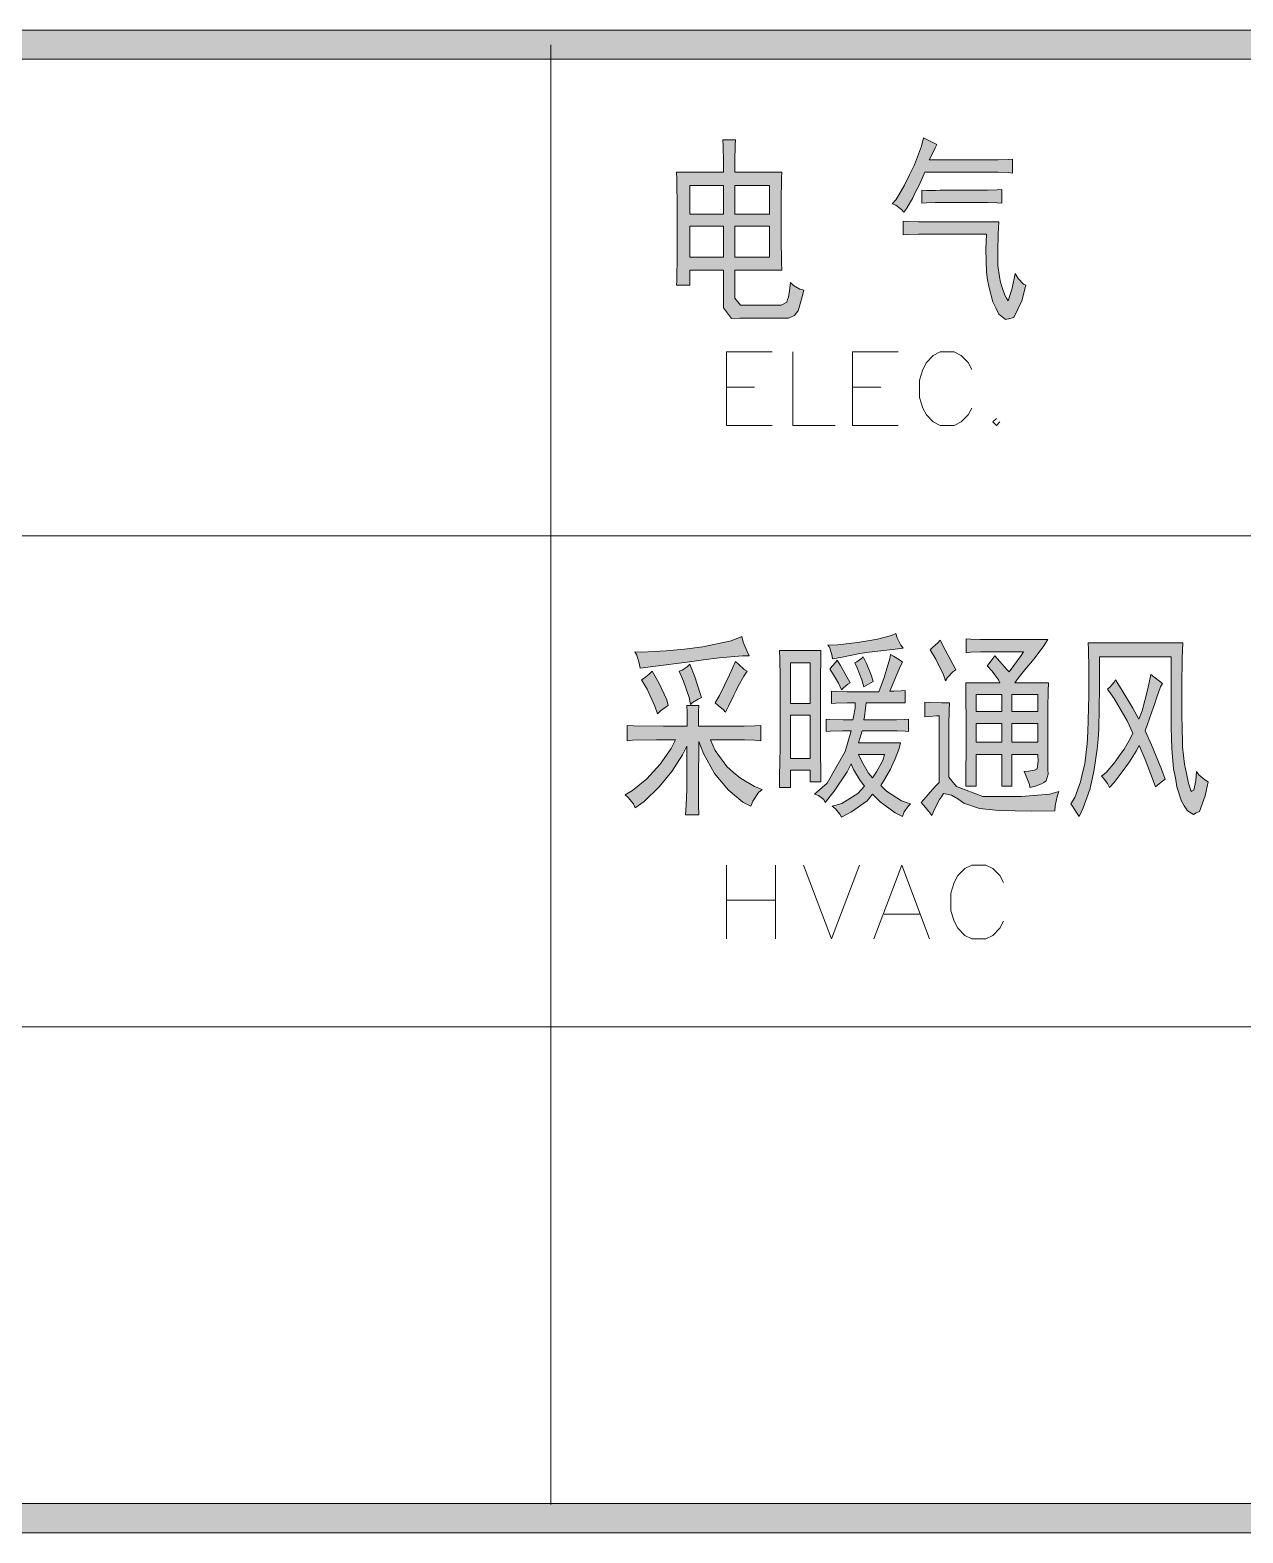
# Model space of a CAD drawing. Header units: millimetres. Extents: x -4415 to 173792, y -78716 to 47289.
# Drawn here: x 163927 to 167630, y 16521 to 21108 of the extents above; entities that cross this region are included whole.
import ezdxf

# ---------------------------------------------------------------- set-up
doc = ezdxf.new("R2010")
doc.units = ezdxf.units.MM

msp = doc.modelspace()

# ---------------------------------------------------------------- hatches: boundary and pattern name
h = msp.add_hatch(color=0)
h.dxf.hatch_style = 2
h.paths.add_polyline_path([(160298.9, 21019), (160298.9, 21108.1), (170791.2, 21108.1), (170791.2, 21019)])
h = msp.add_hatch(color=0)
h.dxf.hatch_style = 2
h.paths.add_polyline_path([(166695.8, 20759.2), (166690.5, 20748.5), (166678.7, 20724.8), (166672.2, 20712), (166866.5, 20712), (166882.6, 20712), (166912.7, 20713), (166926.6, 20714.1), (166926.6, 20671.2), (166912.7, 20673.3), (166882.6, 20674.4), (166866.5, 20674.4), (166658.3, 20674.4), (166654, 20662.6), (166640, 20632.5), (166630.4, 20614.3), (166621.8, 20596), (166603.5, 20564.9), (166594.9, 20552), (166587.4, 20560.6), (166570.2, 20573.5), (166559.5, 20577.8), (166571.3, 20590.7), (166597.1, 20634.7), (166612.1, 20665.8), (166627.1, 20696.9), (166648.6, 20753.8), (166655.1, 20779.6), (166664.7, 20774.2), (166685.1, 20763.5)])
h = msp.add_hatch(color=0)
h.paths.add_polyline_path([(166289, 20313.7), (166282.5, 20286.9), (166271.8, 20251.4), (166266.4, 20243.9), (166261.1, 20236.4), (166242.8, 20228.9), (166231, 20228.9), (166093.6, 20228.9), (166068.9, 20227.8), (166044.2, 20260), (166044.2, 20292.2), (166044.2, 20374.9), (165941.2, 20374.9), (165941.2, 20329.8), (165900.4, 20329.8), (165901.5, 20341.6), (165902.5, 20423.2), (165902.5, 20493), (165902.5, 20561.7), (165901.5, 20652.9), (165900.4, 20674.4), (166044.2, 20674.4), (166044.2, 20705.5), (166043.2, 20754.9), (166042.1, 20773.1), (166080.7, 20773.1), (166079.7, 20758.1), (166078.6, 20707.7), (166078.6, 20674.4), (166222.4, 20674.4), (166221.4, 20656.1), (166220.3, 20583.1), (166220.3, 20528.4), (166220.3, 20473.6), (166221.4, 20397.4), (166222.4, 20374.9), (166078.6, 20374.9), (166078.6, 20311.5), (166078.6, 20290.1), (166095.8, 20268.6), (166112.9, 20268.6), (166206.3, 20268.6), (166220.3, 20268.6), (166237.5, 20277.2), (166239.6, 20285.8), (166242.8, 20293.3), (166247.1, 20320.1), (166248.2, 20337.3), (166257.9, 20328.7), (166277.2, 20316.9)])
h.paths.add_polyline_path([(166184.9, 20414.6), (166184.9, 20509.1), (166078.6, 20509.1), (166078.6, 20414.6)])
h.paths.add_polyline_path([(166044.2, 20414.6), (166044.2, 20509.1), (165941.2, 20509.1), (165941.2, 20414.6)])
h.paths.add_polyline_path([(166184.9, 20546.6), (166184.9, 20633.6), (166078.6, 20633.6), (166078.6, 20546.6)])
h.paths.add_polyline_path([(166044.2, 20546.6), (166044.2, 20633.6), (165941.2, 20633.6), (165941.2, 20546.6)])
h = msp.add_hatch(color=0)
h.dxf.hatch_style = 2
h.paths.add_polyline_path([(166836.5, 20619.6), (166850.4, 20619.6), (166879.4, 20620.7), (166893.4, 20621.8), (166893.4, 20579.9), (166879.4, 20581), (166850.4, 20582.1), (166836.5, 20582.1), (166705.5, 20582.1), (166691.6, 20582.1), (166663.6, 20581), (166649.7, 20579.9), (166649.7, 20619.6), (166663.6, 20618.6), (166691.6, 20618.6), (166705.5, 20619.6)])
h = msp.add_hatch(color=0)
h.dxf.hatch_style = 2
h.paths.add_polyline_path([(166967.4, 20329.8), (166954.6, 20281.5), (166929.9, 20231), (166918.1, 20227.8), (166905.2, 20224.6), (166884.8, 20240.7), (166875.1, 20260), (166866.5, 20278.3), (166854.7, 20321.2), (166850.4, 20345.9), (166847.2, 20369.5), (166845.1, 20439.3), (166847.2, 20485.4), (166652.9, 20485.4), (166639, 20485.4), (166608.9, 20484.4), (166592.8, 20483.3), (166592.8, 20525.2), (166608.9, 20524.1), (166639, 20523), (166652.9, 20523), (166884.8, 20523), (166882.6, 20486.5), (166881.6, 20430.7), (166881.6, 20410.3), (166881.6, 20389.9), (166886.9, 20354.5), (166890.1, 20338.4), (166894.4, 20322.3), (166903, 20298.7), (166908.4, 20290.1), (166912.7, 20281.5), (166925.6, 20320.1), (166934.2, 20365.2), (166943.8, 20350.2), (166959.9, 20333)])
h = msp.add_hatch(color=0)
h.dxf.hatch_style = 2
h.paths.add_polyline_path([(166363.1, 19230.5), (166393.1, 19231.6), (166453.2, 19239.1), (166484.4, 19243.4), (166514.4, 19248.8), (166557.4, 19260.6), (166570.2, 19266), (166574.5, 19253.1), (166585.3, 19230.5), (166592.8, 19221.9), (166568.1, 19218.7), (166515.5, 19212.3), (166488.7, 19209.1), (166460.7, 19204.8), (166406, 19194), (166377, 19188.7), (166374.9, 19202.6), (166367.4, 19224.1)])
h = msp.add_hatch(color=0)
h.dxf.hatch_style = 2
h.paths.add_polyline_path([(166122.6, 19198.3), (166102.2, 19198.3), (166031.4, 19191.9), (165983, 19185.4), (165933.7, 19179), (165837, 19166.1), (165789.8, 19160.8), (165786.6, 19175.8), (165779.1, 19200.5), (165773.7, 19210.1), (165794.1, 19209.1), (165869.3, 19213.4), (165925.1, 19218.7), (165980.9, 19225.2), (166067.9, 19243.4), (166100.1, 19257.4), (166104.3, 19240.2), (166116.2, 19211.2)])
h = msp.add_hatch(color=0)
h.dxf.hatch_style = 2
h.paths.add_polyline_path([(166705.5, 19245.6), (166720.5, 19216.6), (166744.2, 19172.6), (166753.8, 19155.4), (166744.2, 19148.9), (166728.1, 19131.8), (166721.6, 19122.1), (166715.2, 19140.4), (166692.6, 19187.6), (166675.4, 19216.6), (166683, 19224.1), (166698, 19238)])
h = msp.add_hatch(color=0)
h.paths.add_polyline_path([(167034, 19247.7), (167022.2, 19228.4), (166995.4, 19193), (166982.5, 19176.9), (166968.5, 19160.8), (166943.8, 19129.6), (166933.1, 19115.7), (167036.1, 19115.7), (167035.1, 19089.9), (167034, 19039.4), (167034, 19014.8), (167034, 18851.6), (167035.1, 18836.6), (167028.6, 18816.2), (167022.2, 18811.9), (167014.7, 18807.6), (166993.2, 18799), (166979.2, 18795.8), (166978.2, 18805.4), (166968.5, 18831.2), (166962.1, 18845.1), (166975, 18846.2), (166993.2, 18849.4), (166997.5, 18851.6), (167001.8, 18853.7), (167005, 18876.3), (167003.9, 18896.7), (166924.5, 18896.7), (166924.5, 18800.1), (166893.4, 18800.1), (166893.4, 18896.7), (166815, 18896.7), (166815, 18800.1), (166783.9, 18800.1), (166783.9, 18838.7), (166784.9, 18917.1), (166784.9, 18955.7), (166784.9, 18994.4), (166783.9, 19074.9), (166783.9, 19115.7), (166888, 19115.7), (166883.7, 19125.3), (166864.4, 19151.1), (166849.4, 19167.2), (166854.7, 19174.7), (166866.5, 19189.7), (166871.9, 19198.3), (166888, 19181.2), (166909.5, 19156.5), (166915.9, 19148.9), (166929.9, 19168.3), (166952.4, 19199.4), (166959.9, 19210.1), (166847.2, 19210.1), (166829, 19210.1), (166798.9, 19209.1), (166784.9, 19206.9), (166784.9, 19249.9), (166798.9, 19248.8), (166827.9, 19247.7), (166844, 19247.7)])
h.paths.add_polyline_path([(167003.9, 18934.2), (167003.9, 18991.1), (166924.5, 18991.1), (166924.5, 18934.2)])
h.paths.add_polyline_path([(166893.4, 18934.2), (166893.4, 18991.1), (166815, 18991.1), (166815, 18934.2)])
h.paths.add_polyline_path([(167003.9, 19028.7), (167003.9, 19080.2), (166924.5, 19080.2), (166924.5, 19028.7)])
h.paths.add_polyline_path([(166893.4, 19028.7), (166893.4, 19080.2), (166815, 19080.2), (166815, 19028.7)])
h = msp.add_hatch(color=0)
h.dxf.hatch_style = 2
h.paths.add_polyline_path([(167446.2, 19238), (167444.1, 19190.8), (167443, 19106), (167443, 19067.4), (167443, 19028.7), (167444.1, 18967.5), (167445.1, 18943.9), (167445.1, 18920.3), (167451.6, 18867.7), (167457, 18838.7), (167463.4, 18809.7), (167472, 18784), (167475.2, 18786.1), (167479.5, 18788.3), (167485.9, 18817.2), (167488.1, 18845.1), (167495.6, 18834.4), (167513.8, 18819.4), (167523.5, 18814), (167514.9, 18771.1), (167496.7, 18722.8), (167487, 18718.5), (167478.4, 18714.2), (167460.2, 18724.9), (167450.5, 18739.9), (167441.9, 18755), (167428, 18797.9), (167423.7, 18825.8), (167418.3, 18853.7), (167412.9, 18914.9), (167411.9, 18947.1), (167410.8, 18979.3), (167410.8, 19103.9), (167410.8, 19195.1), (167191.8, 19195.1), (167191.8, 19100.6), (167189.7, 18974), (167187.5, 18943.9), (167184.3, 18912.8), (167175.7, 18851.6), (167169.3, 18821.5), (167162.8, 18790.4), (167142.4, 18734.6), (167129.5, 18707.7), (167122, 18719.5), (167109.1, 18738.9), (167104.8, 18746.4), (167116.7, 18765.7), (167133.8, 18814), (167140.3, 18840.9), (167146.7, 18868.8), (167154.2, 18931), (167156.4, 18966.5), (167157.4, 19000.8), (167159.6, 19077), (167159.6, 19117.8), (167159.6, 19158.6), (167158.5, 19218.7), (167157.4, 19238)])
h = msp.add_hatch(color=0)
h.dxf.hatch_style = 2
h.paths.add_polyline_path([(166116.2, 19151.1), (166106.5, 19136.1), (166089.3, 19106), (166082.9, 19092.1), (166075.4, 19078.1), (166059.3, 19044.8), (166050.7, 19026.6), (166044.2, 19033), (166028.1, 19047), (166018.5, 19054.5), (166032.4, 19077), (166062.5, 19140.4), (166080.7, 19181.2), (166090.4, 19172.6), (166107.6, 19156.5)])
h = msp.add_hatch(color=0)
h.paths.add_polyline_path([(166341.6, 19214.4), (166341.6, 19187.6), (166340.5, 19133.9), (166340.5, 19108.2), (166340.5, 18932.1), (166340.5, 18902), (166341.6, 18844.1), (166341.6, 18814), (166308.3, 18814), (166308.3, 18849.4), (166248.2, 18849.4), (166248.2, 18795.8), (166214.9, 18795.8), (166214.9, 18823.7), (166216, 18881.6), (166217.1, 18910.6), (166217.1, 19108.2), (166217.1, 19133.9), (166216, 19187.6), (166214.9, 19214.4)])
h.paths.add_polyline_path([(166308.3, 18884.9), (166308.3, 19016.9), (166248.2, 19016.9), (166248.2, 18884.9)])
h.paths.add_polyline_path([(166308.3, 19052.3), (166308.3, 19176.9), (166248.2, 19176.9), (166248.2, 19052.3)])
h = msp.add_hatch(color=0)
h.paths.add_polyline_path([(166375.9, 18738.9), (166404.9, 18747.5), (166454.3, 18777.5), (166474.7, 18800.1), (166461.8, 18817.2), (166441.4, 18851.6), (166433.9, 18868.8), (166422.1, 18844.1), (166382.4, 18785), (166354.5, 18750.7), (166350.2, 18759.3), (166334.1, 18772.1), (166322.3, 18776.4), (166360.9, 18809.7), (166415.7, 18906.3), (166433.9, 18969.7), (166407.1, 18969.7), (166369.5, 18968.6), (166357.7, 18967.5), (166357.7, 19005.1), (166368.4, 19004), (166409.2, 19003), (166439.3, 19003), (166441.4, 19011.5), (166445.7, 19038.4), (166445.7, 19054.5), (166422.1, 19054.5), (166386.7, 19053.4), (166373.8, 19052.3), (166373.8, 19089.9), (166389.9, 19088.8), (166421, 19087.8), (166436.1, 19087.8), (166518.7, 19087.8), (166534.8, 19131.8), (166552, 19189.7), (166554.1, 19202.6), (166562.7, 19197.3), (166581, 19185.4), (166590.6, 19179), (166584.2, 19167.2), (166564.9, 19122.1), (166552, 19089.9), (166563.8, 19089.9), (166586.3, 19091), (166598.2, 19092.1), (166598.2, 19054.5), (166480.1, 19054.5), (166477.9, 19038.4), (166474.7, 19011.5), (166472.6, 19003), (166559.5, 19003), (166572.4, 19003), (166597.1, 19004), (166608.9, 19005.1), (166608.9, 18967.5), (166598.2, 18968.6), (166574.5, 18969.7), (166560.6, 18969.7), (166467.2, 18969.7), (166456.5, 18932.1), (166584.2, 18932.1), (166579.9, 18914.9), (166568.1, 18883.8), (166560.6, 18868.8), (166554.1, 18852.7), (166535.9, 18820.5), (166524.1, 18802.2), (166541.3, 18785), (166587.4, 18756), (166615.3, 18746.4), (166608.9, 18739.9), (166596, 18721.7), (166590.6, 18707.7), (166568.1, 18718.5), (166521.9, 18752.8), (166499.4, 18776.4), (166482.2, 18756), (166435, 18721.7), (166403.9, 18705.6), (166399.6, 18715.3), (166385.6, 18731.4)])
h.paths.add_polyline_path([(166499.4, 18825.8), (166511.2, 18844.1), (166530.5, 18878.4), (166535.9, 18896.7), (166456.5, 18896.7), (166466.1, 18875.2), (166486.5, 18839.8)])
h = msp.add_hatch(color=0)
h.dxf.hatch_style = 2
h.paths.add_polyline_path([(166391, 19184.4), (166401.7, 19168.3), (166421, 19133.9), (166430.7, 19115.7), (166423.2, 19111.4), (166410.3, 19100.6), (166403.9, 19094.2), (166395.3, 19114.6), (166377, 19145.7), (166368.4, 19157.5), (166375.9, 19166.1), (166386.7, 19179)])
h = msp.add_hatch(color=0)
h.dxf.hatch_style = 2
h.paths.add_polyline_path([(166472.6, 19103.9), (166466.1, 19125.3), (166452.2, 19161.8), (166444.6, 19176.9), (166451.1, 19180.1), (166465, 19189.7), (166470.4, 19195.1), (166481.1, 19174.7), (166496.2, 19137.1), (166500.5, 19120), (166494, 19115.7), (166480.1, 19107.1)])
h = msp.add_hatch(color=0)
h.dxf.hatch_style = 2
h.paths.add_polyline_path([(165826.3, 19151.1), (165846.7, 19115.7), (165871.4, 19064.1), (165875.7, 19047), (165869.3, 19042.7), (165852.1, 19029.8), (165842.4, 19021.2), (165834.9, 19044.8), (165811.3, 19096.3), (165794.1, 19125.3), (165801.6, 19129.6), (165817.7, 19142.5)])
h = msp.add_hatch(color=0)
h.dxf.hatch_style = 2
h.paths.add_polyline_path([(165941.2, 19172.6), (165956.2, 19133.9), (165973.4, 19083.5), (165976.6, 19070.6), (165966.9, 19066.3), (165949.8, 19055.6), (165943.3, 19049.1), (165939, 19070.6), (165921.9, 19121), (165909, 19151.1), (165917.6, 19154.3), (165933.7, 19165)])
h = msp.add_hatch(color=0)
h.dxf.hatch_style = 2
h.paths.add_polyline_path([(167384, 19113.5), (167378.6, 19103.9), (167366.8, 19071.7), (167359.3, 19049.1), (167351.8, 19027.6), (167337.8, 18986.8), (167331.4, 18969.7), (167350.7, 18926.7), (167380.7, 18852.7), (167392.5, 18821.5), (167384, 18815.1), (167368.9, 18803.3), (167362.5, 18797.9), (167356, 18817.2), (167331.4, 18881.6), (167313.1, 18924.6), (167303.4, 18907.4), (167283, 18874.1), (167272.3, 18859.1), (167261.6, 18844.1), (167236.9, 18811.9), (167222.9, 18795.8), (167216.5, 18808.6), (167203.6, 18825.8), (167198.2, 18831.2), (167212.2, 18841.9), (167240.1, 18874.1), (167253, 18893.5), (167266.9, 18912.8), (167286.3, 18947.1), (167293.8, 18962.2), (167276.6, 18999.7), (167236.9, 19067.4), (167216.5, 19096.3), (167224, 19103.9), (167236.9, 19117.8), (167241.2, 19125.3), (167258.4, 19097.4), (167293.8, 19038.4), (167312, 19005.1), (167321.7, 19029.8), (167339.9, 19097.4), (167348.5, 19141.4)])
h = msp.add_hatch(color=0)
h.dxf.hatch_style = 2
h.paths.add_polyline_path([(165933.7, 18983.6), (165933.7, 18994.4), (165933.7, 19026.6), (165932.6, 19047), (165969.1, 19047), (165968, 19028.7), (165968, 18996.5), (165968, 18983.6), (166094.7, 18983.6), (166107.6, 18983.6), (166139.8, 18984.7), (166158, 18985.8), (166158, 18938.5), (166139.8, 18940.7), (166108.6, 18941.8), (166096.8, 18941.8), (166004.5, 18941.8), (166018.5, 18909.6), (166053.9, 18860.2), (166074.3, 18841.9), (166095.8, 18824.8), (166138.7, 18799), (166162.3, 18790.4), (166150.5, 18780.7), (166133.3, 18755), (166128, 18738.9), (166103.3, 18751.8), (166058.2, 18789.3), (166037.8, 18814), (166016.3, 18838.7), (165983, 18899.9), (165969.1, 18936.4), (165968, 18809.7), (165968, 18789.3), (165968, 18741), (165969.1, 18713.1), (165928.3, 18713.1), (165930.4, 18742.1), (165932.6, 18790.4), (165932.6, 18809.7), (165932.6, 18922.4), (165918.6, 18895.6), (165886.4, 18845.1), (165867.1, 18821.5), (165847.8, 18797.9), (165801.6, 18753.9), (165774.8, 18734.6), (165769.4, 18746.4), (165753.3, 18765.7), (165743.7, 18774.3), (165766.2, 18787.2), (165810.2, 18822.6), (165830.6, 18845.1), (165851, 18867.7), (165884.3, 18914.9), (165897.2, 18941.8), (165839.2, 18941.8), (165766.2, 18940.7), (165750.1, 18938.5), (165750.1, 18985.8), (165769.4, 18984.7), (165860.7, 18983.6)])
h = msp.add_hatch(color=0)
h.dxf.hatch_style = 2
h.paths.add_polyline_path([(166734.5, 19054.5), (166733.4, 19030.9), (166732.3, 18987.9), (166732.3, 18969.7), (166732.3, 18828), (166754.9, 18799), (166835.4, 18768.9), (166894.4, 18768.9), (166953.5, 18768.9), (167040.4, 18776.4), (167067.3, 18784), (167063, 18768.9), (167056.5, 18739.9), (167055.5, 18724.9), (166984.6, 18723.8), (166884.8, 18726), (166854.7, 18729.2), (166825.7, 18732.4), (166777.4, 18748.5), (166759.2, 18761.4), (166739.9, 18773.2), (166715.2, 18777.5), (166709.8, 18767.9), (166703.4, 18759.3), (166688.3, 18730.3), (166679.7, 18711), (166671.2, 18722.8), (166655.1, 18742.1), (166647.5, 18750.7), (166661.5, 18766.8), (166689.4, 18797.9), (166702.3, 18811.9), (166702.3, 19014.8), (166694.8, 19014.8), (166673.3, 19012.6), (166658.3, 19011.5), (166658.3, 19056.6), (166672.2, 19055.6), (166709.8, 19054.5)])
h = msp.add_hatch(color=0)
h.dxf.hatch_style = 2
h.paths.add_polyline_path([(160328.9, 16521), (160328.9, 16611.2), (170791.2, 16611.2), (170791.2, 16521)])

# ---------------------------------------------------------------- linework, layer by layer
at = {"color": 0, "lineweight": 0}
for points in [[(160298.9, 21019), (160298.9, 21108.1), (170791.2, 21108.1), (170791.2, 21019)], [(166695.8, 20759.2), (166690.5, 20748.5), (166678.7, 20724.8), (166672.2, 20712), (166866.5, 20712), (166882.6, 20712), (166912.7, 20713), (166926.6, 20714.1), (166926.6, 20671.2), (166912.7, 20673.3), (166882.6, 20674.4), (166866.5, 20674.4), (166658.3, 20674.4), (166654, 20662.6), (166640, 20632.5), (166630.4, 20614.3), (166621.8, 20596), (166603.5, 20564.9), (166594.9, 20552), (166587.4, 20560.6), (166570.2, 20573.5), (166559.5, 20577.8), (166571.3, 20590.7), (166597.1, 20634.7), (166612.1, 20665.8), (166627.1, 20696.9), (166648.6, 20753.8), (166655.1, 20779.6), (166664.7, 20774.2), (166685.1, 20763.5)], [(166289, 20313.7), (166282.5, 20286.9), (166271.8, 20251.4), (166266.4, 20243.9), (166261.1, 20236.4), (166242.8, 20228.9), (166231, 20228.9), (166093.6, 20228.9), (166068.9, 20227.8), (166044.2, 20260), (166044.2, 20292.2), (166044.2, 20374.9), (165941.2, 20374.9), (165941.2, 20329.8), (165900.4, 20329.8), (165901.5, 20341.6), (165902.5, 20423.2), (165902.5, 20493), (165902.5, 20561.7), (165901.5, 20652.9), (165900.4, 20674.4), (166044.2, 20674.4), (166044.2, 20705.5), (166043.2, 20754.9), (166042.1, 20773.1), (166080.7, 20773.1), (166079.7, 20758.1), (166078.6, 20707.7), (166078.6, 20674.4), (166222.4, 20674.4), (166221.4, 20656.1), (166220.3, 20583.1), (166220.3, 20528.4), (166220.3, 20473.6), (166221.4, 20397.4), (166222.4, 20374.9), (166078.6, 20374.9), (166078.6, 20311.5), (166078.6, 20290.1), (166095.8, 20268.6), (166112.9, 20268.6), (166206.3, 20268.6), (166220.3, 20268.6), (166237.5, 20277.2), (166239.6, 20285.8), (166242.8, 20293.3), (166247.1, 20320.1), (166248.2, 20337.3), (166257.9, 20328.7), (166277.2, 20316.9)], [(166044.2, 20546.6), (166044.2, 20633.6), (165941.2, 20633.6), (165941.2, 20546.6)], [(166184.9, 20546.6), (166184.9, 20633.6), (166078.6, 20633.6), (166078.6, 20546.6)], [(166836.5, 20619.6), (166850.4, 20619.6), (166879.4, 20620.7), (166893.4, 20621.8), (166893.4, 20579.9), (166879.4, 20581), (166850.4, 20582.1), (166836.5, 20582.1), (166705.5, 20582.1), (166691.6, 20582.1), (166663.6, 20581), (166649.7, 20579.9), (166649.7, 20619.6), (166663.6, 20618.6), (166691.6, 20618.6), (166705.5, 20619.6)], [(166044.2, 20414.6), (166044.2, 20509.1), (165941.2, 20509.1), (165941.2, 20414.6)], [(166184.9, 20414.6), (166184.9, 20509.1), (166078.6, 20509.1), (166078.6, 20414.6)], [(166967.4, 20329.8), (166954.6, 20281.5), (166929.9, 20231), (166918.1, 20227.8), (166905.2, 20224.6), (166884.8, 20240.7), (166875.1, 20260), (166866.5, 20278.3), (166854.7, 20321.2), (166850.4, 20345.9), (166847.2, 20369.5), (166845.1, 20439.3), (166847.2, 20485.4), (166652.9, 20485.4), (166639, 20485.4), (166608.9, 20484.4), (166592.8, 20483.3), (166592.8, 20525.2), (166608.9, 20524.1), (166639, 20523), (166652.9, 20523), (166884.8, 20523), (166882.6, 20486.5), (166881.6, 20430.7), (166881.6, 20410.3), (166881.6, 20389.9), (166886.9, 20354.5), (166890.1, 20338.4), (166894.4, 20322.3), (166903, 20298.7), (166908.4, 20290.1), (166912.7, 20281.5), (166925.6, 20320.1), (166934.2, 20365.2), (166943.8, 20350.2), (166959.9, 20333)], [(166363.1, 19230.5), (166393.1, 19231.6), (166453.2, 19239.1), (166484.4, 19243.4), (166514.4, 19248.8), (166557.4, 19260.6), (166570.2, 19266), (166574.5, 19253.1), (166585.3, 19230.5), (166592.8, 19221.9), (166568.1, 19218.7), (166515.5, 19212.3), (166488.7, 19209.1), (166460.7, 19204.8), (166406, 19194), (166377, 19188.7), (166374.9, 19202.6), (166367.4, 19224.1)], [(166122.6, 19198.3), (166102.2, 19198.3), (166031.4, 19191.9), (165983, 19185.4), (165933.7, 19179), (165837, 19166.1), (165789.8, 19160.8), (165786.6, 19175.8), (165779.1, 19200.5), (165773.7, 19210.1), (165794.1, 19209.1), (165869.3, 19213.4), (165925.1, 19218.7), (165980.9, 19225.2), (166067.9, 19243.4), (166100.1, 19257.4), (166104.3, 19240.2), (166116.2, 19211.2)], [(166705.5, 19245.6), (166720.5, 19216.6), (166744.2, 19172.6), (166753.8, 19155.4), (166744.2, 19148.9), (166728.1, 19131.8), (166721.6, 19122.1), (166715.2, 19140.4), (166692.6, 19187.6), (166675.4, 19216.6), (166683, 19224.1), (166698, 19238)], [(167034, 19247.7), (167022.2, 19228.4), (166995.4, 19193), (166982.5, 19176.9), (166968.5, 19160.8), (166943.8, 19129.6), (166933.1, 19115.7), (167036.1, 19115.7), (167035.1, 19089.9), (167034, 19039.4), (167034, 19014.8), (167034, 18851.6), (167035.1, 18836.6), (167028.6, 18816.2), (167022.2, 18811.9), (167014.7, 18807.6), (166993.2, 18799), (166979.2, 18795.8), (166978.2, 18805.4), (166968.5, 18831.2), (166962.1, 18845.1), (166975, 18846.2), (166993.2, 18849.4), (166997.5, 18851.6), (167001.8, 18853.7), (167005, 18876.3), (167003.9, 18896.7), (166924.5, 18896.7), (166924.5, 18800.1), (166893.4, 18800.1), (166893.4, 18896.7), (166815, 18896.7), (166815, 18800.1), (166783.9, 18800.1), (166783.9, 18838.7), (166784.9, 18917.1), (166784.9, 18955.7), (166784.9, 18994.4), (166783.9, 19074.9), (166783.9, 19115.7), (166888, 19115.7), (166883.7, 19125.3), (166864.4, 19151.1), (166849.4, 19167.2), (166854.7, 19174.7), (166866.5, 19189.7), (166871.9, 19198.3), (166888, 19181.2), (166909.5, 19156.5), (166915.9, 19148.9), (166929.9, 19168.3), (166952.4, 19199.4), (166959.9, 19210.1), (166847.2, 19210.1), (166829, 19210.1), (166798.9, 19209.1), (166784.9, 19206.9), (166784.9, 19249.9), (166798.9, 19248.8), (166827.9, 19247.7), (166844, 19247.7)], [(167446.2, 19238), (167444.1, 19190.8), (167443, 19106), (167443, 19067.4), (167443, 19028.7), (167444.1, 18967.5), (167445.1, 18943.9), (167445.1, 18920.3), (167451.6, 18867.7), (167457, 18838.7), (167463.4, 18809.7), (167472, 18784), (167475.2, 18786.1), (167479.5, 18788.3), (167485.9, 18817.2), (167488.1, 18845.1), (167495.6, 18834.4), (167513.8, 18819.4), (167523.5, 18814), (167514.9, 18771.1), (167496.7, 18722.8), (167487, 18718.5), (167478.4, 18714.2), (167460.2, 18724.9), (167450.5, 18739.9), (167441.9, 18755), (167428, 18797.9), (167423.7, 18825.8), (167418.3, 18853.7), (167412.9, 18914.9), (167411.9, 18947.1), (167410.8, 18979.3), (167410.8, 19103.9), (167410.8, 19195.1), (167191.8, 19195.1), (167191.8, 19100.6), (167189.7, 18974), (167187.5, 18943.9), (167184.3, 18912.8), (167175.7, 18851.6), (167169.3, 18821.5), (167162.8, 18790.4), (167142.4, 18734.6), (167129.5, 18707.7), (167122, 18719.5), (167109.1, 18738.9), (167104.8, 18746.4), (167116.7, 18765.7), (167133.8, 18814), (167140.3, 18840.9), (167146.7, 18868.8), (167154.2, 18931), (167156.4, 18966.5), (167157.4, 19000.8), (167159.6, 19077), (167159.6, 19117.8), (167159.6, 19158.6), (167158.5, 19218.7), (167157.4, 19238)], [(166116.2, 19151.1), (166106.5, 19136.1), (166089.3, 19106), (166082.9, 19092.1), (166075.4, 19078.1), (166059.3, 19044.8), (166050.7, 19026.6), (166044.2, 19033), (166028.1, 19047), (166018.5, 19054.5), (166032.4, 19077), (166062.5, 19140.4), (166080.7, 19181.2), (166090.4, 19172.6), (166107.6, 19156.5)], [(166341.6, 19214.4), (166341.6, 19187.6), (166340.5, 19133.9), (166340.5, 19108.2), (166340.5, 18932.1), (166340.5, 18902), (166341.6, 18844.1), (166341.6, 18814), (166308.3, 18814), (166308.3, 18849.4), (166248.2, 18849.4), (166248.2, 18795.8), (166214.9, 18795.8), (166214.9, 18823.7), (166216, 18881.6), (166217.1, 18910.6), (166217.1, 19108.2), (166217.1, 19133.9), (166216, 19187.6), (166214.9, 19214.4)], [(166308.3, 19052.3), (166308.3, 19176.9), (166248.2, 19176.9), (166248.2, 19052.3)], [(166375.9, 18738.9), (166404.9, 18747.5), (166454.3, 18777.5), (166474.7, 18800.1), (166461.8, 18817.2), (166441.4, 18851.6), (166433.9, 18868.8), (166422.1, 18844.1), (166382.4, 18785), (166354.5, 18750.7), (166350.2, 18759.3), (166334.1, 18772.1), (166322.3, 18776.4), (166360.9, 18809.7), (166415.7, 18906.3), (166433.9, 18969.7), (166407.1, 18969.7), (166369.5, 18968.6), (166357.7, 18967.5), (166357.7, 19005.1), (166368.4, 19004), (166409.2, 19003), (166439.3, 19003), (166441.4, 19011.5), (166445.7, 19038.4), (166445.7, 19054.5), (166422.1, 19054.5), (166386.7, 19053.4), (166373.8, 19052.3), (166373.8, 19089.9), (166389.9, 19088.8), (166421, 19087.8), (166436.1, 19087.8), (166518.7, 19087.8), (166534.8, 19131.8), (166552, 19189.7), (166554.1, 19202.6), (166562.7, 19197.3), (166581, 19185.4), (166590.6, 19179), (166584.2, 19167.2), (166564.9, 19122.1), (166552, 19089.9), (166563.8, 19089.9), (166586.3, 19091), (166598.2, 19092.1), (166598.2, 19054.5), (166480.1, 19054.5), (166477.9, 19038.4), (166474.7, 19011.5), (166472.6, 19003), (166559.5, 19003), (166572.4, 19003), (166597.1, 19004), (166608.9, 19005.1), (166608.9, 18967.5), (166598.2, 18968.6), (166574.5, 18969.7), (166560.6, 18969.7), (166467.2, 18969.7), (166456.5, 18932.1), (166584.2, 18932.1), (166579.9, 18914.9), (166568.1, 18883.8), (166560.6, 18868.8), (166554.1, 18852.7), (166535.9, 18820.5), (166524.1, 18802.2), (166541.3, 18785), (166587.4, 18756), (166615.3, 18746.4), (166608.9, 18739.9), (166596, 18721.7), (166590.6, 18707.7), (166568.1, 18718.5), (166521.9, 18752.8), (166499.4, 18776.4), (166482.2, 18756), (166435, 18721.7), (166403.9, 18705.6), (166399.6, 18715.3), (166385.6, 18731.4)], [(166391, 19184.4), (166401.7, 19168.3), (166421, 19133.9), (166430.7, 19115.7), (166423.2, 19111.4), (166410.3, 19100.6), (166403.9, 19094.2), (166395.3, 19114.6), (166377, 19145.7), (166368.4, 19157.5), (166375.9, 19166.1), (166386.7, 19179)], [(166472.6, 19103.9), (166466.1, 19125.3), (166452.2, 19161.8), (166444.6, 19176.9), (166451.1, 19180.1), (166465, 19189.7), (166470.4, 19195.1), (166481.1, 19174.7), (166496.2, 19137.1), (166500.5, 19120), (166494, 19115.7), (166480.1, 19107.1)], [(165826.3, 19151.1), (165846.7, 19115.7), (165871.4, 19064.1), (165875.7, 19047), (165869.3, 19042.7), (165852.1, 19029.8), (165842.4, 19021.2), (165834.9, 19044.8), (165811.3, 19096.3), (165794.1, 19125.3), (165801.6, 19129.6), (165817.7, 19142.5)], [(165941.2, 19172.6), (165956.2, 19133.9), (165973.4, 19083.5), (165976.6, 19070.6), (165966.9, 19066.3), (165949.8, 19055.6), (165943.3, 19049.1), (165939, 19070.6), (165921.9, 19121), (165909, 19151.1), (165917.6, 19154.3), (165933.7, 19165)], [(167384, 19113.5), (167378.6, 19103.9), (167366.8, 19071.7), (167359.3, 19049.1), (167351.8, 19027.6), (167337.8, 18986.8), (167331.4, 18969.7), (167350.7, 18926.7), (167380.7, 18852.7), (167392.5, 18821.5), (167384, 18815.1), (167368.9, 18803.3), (167362.5, 18797.9), (167356, 18817.2), (167331.4, 18881.6), (167313.1, 18924.6), (167303.4, 18907.4), (167283, 18874.1), (167272.3, 18859.1), (167261.6, 18844.1), (167236.9, 18811.9), (167222.9, 18795.8), (167216.5, 18808.6), (167203.6, 18825.8), (167198.2, 18831.2), (167212.2, 18841.9), (167240.1, 18874.1), (167253, 18893.5), (167266.9, 18912.8), (167286.3, 18947.1), (167293.8, 18962.2), (167276.6, 18999.7), (167236.9, 19067.4), (167216.5, 19096.3), (167224, 19103.9), (167236.9, 19117.8), (167241.2, 19125.3), (167258.4, 19097.4), (167293.8, 19038.4), (167312, 19005.1), (167321.7, 19029.8), (167339.9, 19097.4), (167348.5, 19141.4)], [(165933.7, 18983.6), (165933.7, 18994.4), (165933.7, 19026.6), (165932.6, 19047), (165969.1, 19047), (165968, 19028.7), (165968, 18996.5), (165968, 18983.6), (166094.7, 18983.6), (166107.6, 18983.6), (166139.8, 18984.7), (166158, 18985.8), (166158, 18938.5), (166139.8, 18940.7), (166108.6, 18941.8), (166096.8, 18941.8), (166004.5, 18941.8), (166018.5, 18909.6), (166053.9, 18860.2), (166074.3, 18841.9), (166095.8, 18824.8), (166138.7, 18799), (166162.3, 18790.4), (166150.5, 18780.7), (166133.3, 18755), (166128, 18738.9), (166103.3, 18751.8), (166058.2, 18789.3), (166037.8, 18814), (166016.3, 18838.7), (165983, 18899.9), (165969.1, 18936.4), (165968, 18809.7), (165968, 18789.3), (165968, 18741), (165969.1, 18713.1), (165928.3, 18713.1), (165930.4, 18742.1), (165932.6, 18790.4), (165932.6, 18809.7), (165932.6, 18922.4), (165918.6, 18895.6), (165886.4, 18845.1), (165867.1, 18821.5), (165847.8, 18797.9), (165801.6, 18753.9), (165774.8, 18734.6), (165769.4, 18746.4), (165753.3, 18765.7), (165743.7, 18774.3), (165766.2, 18787.2), (165810.2, 18822.6), (165830.6, 18845.1), (165851, 18867.7), (165884.3, 18914.9), (165897.2, 18941.8), (165839.2, 18941.8), (165766.2, 18940.7), (165750.1, 18938.5), (165750.1, 18985.8), (165769.4, 18984.7), (165860.7, 18983.6)], [(166734.5, 19054.5), (166733.4, 19030.9), (166732.3, 18987.9), (166732.3, 18969.7), (166732.3, 18828), (166754.9, 18799), (166835.4, 18768.9), (166894.4, 18768.9), (166953.5, 18768.9), (167040.4, 18776.4), (167067.3, 18784), (167063, 18768.9), (167056.5, 18739.9), (167055.5, 18724.9), (166984.6, 18723.8), (166884.8, 18726), (166854.7, 18729.2), (166825.7, 18732.4), (166777.4, 18748.5), (166759.2, 18761.4), (166739.9, 18773.2), (166715.2, 18777.5), (166709.8, 18767.9), (166703.4, 18759.3), (166688.3, 18730.3), (166679.7, 18711), (166671.2, 18722.8), (166655.1, 18742.1), (166647.5, 18750.7), (166661.5, 18766.8), (166689.4, 18797.9), (166702.3, 18811.9), (166702.3, 19014.8), (166694.8, 19014.8), (166673.3, 19012.6), (166658.3, 19011.5), (166658.3, 19056.6), (166672.2, 19055.6), (166709.8, 19054.5)], [(166893.4, 19028.7), (166893.4, 19080.2), (166815, 19080.2), (166815, 19028.7)], [(167003.9, 19028.7), (167003.9, 19080.2), (166924.5, 19080.2), (166924.5, 19028.7)], [(166308.3, 18884.9), (166308.3, 19016.9), (166248.2, 19016.9), (166248.2, 18884.9)], [(166893.4, 18934.2), (166893.4, 18991.1), (166815, 18991.1), (166815, 18934.2)], [(167003.9, 18934.2), (167003.9, 18991.1), (166924.5, 18991.1), (166924.5, 18934.2)], [(166499.4, 18825.8), (166511.2, 18844.1), (166530.5, 18878.4), (166535.9, 18896.7), (166456.5, 18896.7), (166466.1, 18875.2), (166486.5, 18839.8)], [(160328.9, 16521), (160328.9, 16611.2), (170791.2, 16611.2), (170791.2, 16521)]]:
    msp.add_lwpolyline(points, close=True, dxfattribs=at)
for points in [[(165517.1, 21063), (165517.1, 16608)], [(166052.8, 19901.5), (166052.8, 20125.8), (166192.4, 20125.8)], [(166255.7, 20125.8), (166255.7, 19901.5), (166384.5, 19901.5)], [(166438.2, 19901.5), (166438.2, 20125.8), (166577.8, 20125.8)], [(166802.1, 20072.2), (166791.4, 20093.6), (166769.9, 20115.1), (166748.4, 20125.8), (166705.5, 20125.8), (166684, 20115.1), (166663.6, 20093.6), (166652.9, 20072.2), (166642.2, 20039.9), (166642.2, 19986.3), (166652.9, 19954.1), (166663.6, 19933.7), (166684, 19912.2), (166705.5, 19901.5), (166748.4, 19901.5), (166769.9, 19912.2), (166791.4, 19933.7), (166802.1, 19954.1)], [(166052.8, 20018.5), (166138.7, 20018.5)], [(166438.2, 20018.5), (166524.1, 20018.5)], [(166877.3, 19922.9), (166866.5, 19912.2), (166877.3, 19901.5), (166888, 19912.2)], [(166052.8, 19901.5), (166192.4, 19901.5)], [(166438.2, 19901.5), (166577.8, 19901.5)], [(160298.9, 19564.4), (170791.2, 19564.4)], [(166052.8, 18334.2), (166052.8, 18559.6)], [(166203.1, 18559.6), (166203.1, 18334.2)], [(166287.9, 18559.6), (166373.8, 18334.2), (166459.7, 18559.6)], [(166502.6, 18334.2), (166588.5, 18559.6), (166673.3, 18334.2)], [(166898.7, 18505.9), (166888, 18527.4), (166866.5, 18548.9), (166845.1, 18559.6), (166802.1, 18559.6), (166780.7, 18548.9), (166759.2, 18527.4), (166748.4, 18505.9), (166737.7, 18473.7), (166737.7, 18420), (166748.4, 18387.8), (166759.2, 18366.4), (166780.7, 18344.9), (166802.1, 18334.2), (166845.1, 18334.2), (166866.5, 18344.9), (166888, 18366.4), (166898.7, 18387.8)], [(166052.8, 18452.2), (166203.1, 18452.2)], [(166534.8, 18409.3), (166642.2, 18409.3)], [(160298.9, 18065.8), (170791.2, 18065.8)]]:
    msp.add_lwpolyline(points, dxfattribs=at)

doc.saveas('drawing.dxf')
